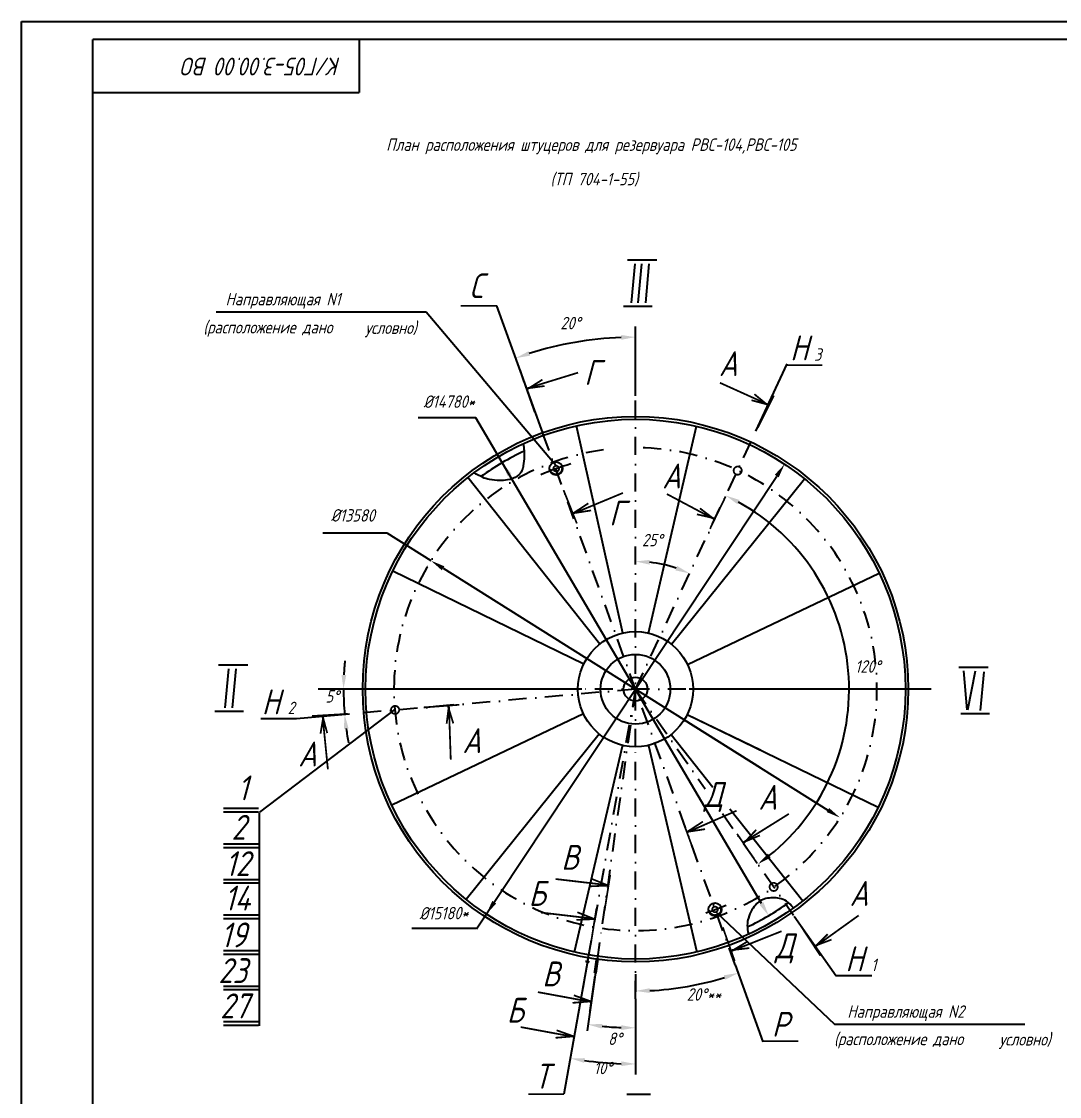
# Model space of a CAD drawing. Extents: x 604 to 1882, y 746 to 1340.
# Drawn here: x 604.3 to 896.2, y 1038.1 to 1340.5 of the extents above; entities that cross this region are included whole.
import ezdxf
from ezdxf.enums import TextEntityAlignment as Align

# ---------------------------------------------------------------- set-up
doc = ezdxf.new("R2010")
doc.units = 0
doc.header["$LTSCALE"] = 0.4
doc.header["$MEASUREMENT"] = 0
doc.linetypes.add('DASHDOT', pattern=[25.4, 12.7, -6.35, 0, -6.35])
doc.layers.get('0').update_dxf_attribs({"linetype": 'CONTINUOUS'})
doc.layers.get('DEFPOINTS').update_dxf_attribs({"linetype": 'CONTINUOUS'})
doc.styles.add('ROMANC', font='romanc', dxfattribs={"width": 0.8, "oblique": 15, "height": 3.5})

msp = doc.modelspace()

# ---------------------------------------------------------------- linework, layer by layer
for p, q in [((604.32, 1340.46), (1445.32, 1340.46)), ((604.32, 746.46), (604.32, 1340.46)), ((783.00376, 1273.33386), (774.72376, 1273.33386)), ((775.83376, 1261.33386), (776.83376, 1272.33386)), ((777.75376, 1261.33386), (778.75376, 1272.33386)), ((779.85376, 1261.33386), (780.85376, 1272.33386)), ((718.14, 1258.74), (659.06549, 1258.74)), ((754.63, 1215.5), (718.14, 1258.74)), ((781.68376, 1260.33386), (773.63376, 1260.33386)), ((732.11361, 1228.98), (715.9, 1228.98)), ((773.395, 1168.47136), (760.35036, 1226.75031)), ((780.59537, 1168.45532), (794.12884, 1226.62268)), ((766.90206, 1165.36801), (729.86552, 1212.21243)), ((787.08219, 1165.31685), (824.51068, 1211.84863)), ((707.04308, 1196.55), (689.07, 1196.55)), ((762.39451, 1159.75979), (708.70742, 1185.89234)), ((791.56901, 1159.66969), (845.4735, 1185.35052)), ((667.96359, 1159.4), (659.68359, 1159.4)), ((661.59359, 1147.4), (662.59359, 1158.4)), ((663.69359, 1147.4), (664.69359, 1158.4)), ((867.89173, 1158.88), (876.17173, 1158.88)), ((870.27173, 1146.88), (869.27173, 1157.88)), ((872.51173, 1157.79), (870.34173, 1146.74)), ((874.94695, 1157.55771), (873.90187, 1146.71715)), ((666.70359, 1146.4), (658.65359, 1146.4)), ((709.42, 1147.05), (671.2, 1118.05)), ((868.44173, 1145.88), (876.49173, 1145.88)), ((762.32476, 1145.72228), (708.437, 1120.04941)), ((791.53258, 1145.59176), (812.09525, 1135.58275)), ((791.53258, 1145.59176), (845.20275, 1119.46746)), ((766.7856, 1140.06208), (729.37814, 1093.55645)), ((787.00728, 1139.96053), (798.75061, 1125.10736)), ((773.26641, 1136.89517), (759.74244, 1078.76865)), ((780.61586, 1136.88638), (794.18022, 1078.76927)), ((780.61586, 1136.88638), (784.72863, 1119.26503)), ((670.96, 1119.09), (661.13, 1119.09)), ((803.51962, 1119.07545), (824.02288, 1093.14258)), ((670.96, 1118.09), (661.13, 1118.09)), ((671.21, 1058.04), (671.21, 1118.04)), ((670.96, 1109.09), (661.13, 1109.09)), ((670.96, 1108.09), (661.13, 1108.09)), ((670.96, 1099.09), (661.13, 1099.09)), ((670.96, 1098.09), (661.13, 1098.09)), ((670.96, 1089.09), (661.13, 1089.09)), ((799.68, 1089.98), (832.96, 1058.5)), ((670.96, 1088.09), (661.13, 1088.09)), ((732.14916, 1085.35702), (714.03258, 1085.35702)), ((766.86485, 1081.45982), (766.17117, 1076.56529)), ((670.96, 1079.09), (661.13, 1079.09)), ((670.96, 1078.09), (661.13, 1078.09)), ((763.20108, 1076.40358), (763.152, 1076.41459)), ((763.58376, 1076.3177), (763.63284, 1076.30669)), ((763.11084, 1076.12662), (763.20802, 1076.10481)), ((763.1663, 1076.07871), (763.15695, 1076.03705)), ((763.45196, 1076.05007), (763.76907, 1075.9789)), ((763.45196, 1076.05007), (763.53763, 1076.03084)), ((763.47951, 1076.00842), (763.46981, 1075.9652)), ((763.63654, 1076.14188), (763.73899, 1076.11889)), ((763.71053, 1075.99204), (763.91543, 1075.94606)), ((765.67304, 1073.05053), (763.34593, 1056.63074)), ((670.96, 1069.09), (661.13, 1069.09)), ((670.96, 1068.09), (661.13, 1068.09)), ((670.96, 1059.09), (661.13, 1059.09)), ((832.96, 1058.5), (886.46, 1058.5)), ((670.96, 1058.09), (661.13, 1058.09)), ((781.1555, 1038.73233), (774.5755, 1038.73233))]:
    msp.add_line(p, q)
at = {"linetype": 'CONTINUOUS'}
for p, q in [((750.8804, 1224.82005), (737.98911, 1260.47436)), ((810.81189, 1225.2176), (819.64588, 1244.14441)), ((739.01, 1152.69), (687.76, 1152.69)), ((761.88, 1152.69), (701.06, 1152.69)), ((860.11347, 1152.69), (792.05, 1152.69)), ((696.54284, 1145.68351), (681.60445, 1144.38197)), ((821.62116, 1088.85848), (833.38211, 1072.04925)), ((763.62257, 1077.15853), (756.84592, 1038.78156))]:
    msp.add_line(p, q, dxfattribs=at)
at = {"color": 0, "linetype": 'BYBLOCK'}
for p, q in [((776.96, 1240.51547), (776.96, 1254.70199)), ((776.96, 1235.14), (776.96, 1240.51547)), ((812.38305, 1092.43042), (732.11361, 1228.98)), ((732.30497, 1085.31702), (816.6825, 1212.62107)), ((719.46877, 1188.81712), (707.11617, 1196.57942)), ((722.85559, 1186.68886), (812.03963, 1130.64619)), ((790.6863, 1144.06448), (831.06441, 1118.69114)), ((805.006, 1075.12132), (812.81688, 1053.51827)), ((776.96, 1072.55), (776.96, 1067.57424)), ((776.96, 1065.57099), (776.96, 1054.43406)), ((776.96, 1054.43406), (776.96, 1044.27245))]:
    msp.add_line(p, q, dxfattribs=at)
at = {"linetype": 'DASHDOT'}
for p, q in [((805.006, 1075.12132), (744.50255, 1242.45969)), ((776.96, 1136.46848), (776.96, 1235.14)), ((776.96, 1152.69), (810.37944, 1224.29108)), ((776.96, 1152.69), (698.8443, 1145.88403)), ((776.96, 1152.69), (762.11711, 1068.63296)), ((791.13, 1152.69), (762.62, 1152.69)), ((776.96, 1152.69), (767.11435, 1083.22029)), ((776.96, 1152.69), (796.58334, 1124.64354)), ((776.96, 1065.57099), (776.96, 1136.46848)), ((801.43696, 1117.70654), (821.4007, 1089.17357)), ((763.5339, 1076.61712), (763.38867, 1075.72871)), ((763.74859, 1077.93049), (763.55034, 1076.71768))]:
    msp.add_line(p, q, dxfattribs=at)
at = {"color": 0}
for p, q in [((762.9923, 1076.31813), (762.99299, 1076.31704)), ((763.08062, 1076.29738), (763.08552, 1076.28963)), ((763.61249, 1076.85676), (763.61331, 1076.85727))]:
    msp.add_line(p, q, dxfattribs=at)
for points, const_width in [([(624.32, 1335.46), (1440.32, 1335.46)], 0.5), ([(624.32, 751.46), (624.32, 1335.46)], 0.5), ([(699.32, 1320.46), (699.32, 1335.46)], 0.5), ([(624.32, 1320.46), (699.32, 1320.46)], 0.5), ([(737.98911, 1260.47436), (727.8466, 1260.47436)], 0.5), ([(819.60559, 1243.8), (829.46354, 1243.8)], 0.5), ([(748.64661, 1230.49258), (745.30082, 1240.00591)], 0.5), ([(746.36274, 1237.25782), (760.82541, 1241.7093)], 0.5), ([(746.48147, 1237.01677), (750.79854, 1239.74219)], 0.5), ([(746.36274, 1237.25782), (751.38234, 1237.94882)], 0.5), ([(814.48536, 1232.62892), (800.69439, 1238.85737)], 0.5), ([(814.48536, 1232.62892), (809.5919, 1233.94339)], 0.5), ([(814.33737, 1232.40465), (810.39579, 1235.64948)], 0.5), ([(811.37187, 1226.20314), (815.88323, 1235.22231)], 0.5), ([(787.72281, 1228.63111), (787.72281, 1228.63111)], 1), ([(756.7372, 1208.66396), (760.47048, 1199.29591)], 0.5), ([(759.46223, 1202.0702), (773.43659, 1207.87554)], 0.5), ([(799.12041, 1200.4736), (785.76241, 1207.58333)], 0.5), ([(802.30393, 1206.86498), (797.92192, 1197.78226)], 0.5), ([(759.46397, 1202.16831), (763.70058, 1204.94768)], 0.5), ([(799.12041, 1200.4736), (795.08947, 1203.54366)], 0.5), ([(759.44676, 1202.16916), (764.49151, 1202.9537)], 0.5), ([(799.20749, 1200.7278), (794.2303, 1201.86472)], 0.5), ([(696.08982, 1145.73498), (686.02331, 1145.13235)], 0.5), ([(717.37113, 1147.551), (727.428, 1148.29742)], 0.5), ([(724.49798, 1147.98968), (723.85471, 1142.96375)], 0.5), ([(724.2343, 1147.93799), (725.73829, 1143.05916)], 0.5), ([(724.49798, 1147.98968), (725.01978, 1132.86645)], 0.5), ([(671.53923, 1144.37707), (681.63312, 1144.37707)], 0.5), ([(689.2364, 1145.20243), (688.39708, 1140.1665)], 0.5), ([(688.96818, 1145.21846), (690.46967, 1130.1609)], 0.5), ([(688.96818, 1145.21846), (690.27655, 1140.32336)], 0.5), ([(791.51641, 1112.42938), (805.37712, 1118.50104)], 0.5), ([(791.64658, 1112.65882), (795.92318, 1115.44731)], 0.5), ([(807.26161, 1109.60672), (820.09781, 1117.62023)], 0.5), ([(793.90726, 1105.6939), (790.42218, 1115.15709)], 0.5), ([(791.52433, 1112.56009), (796.53324, 1113.3247)], 0.5), ([(807.43821, 1109.40421), (810.9114, 1113.14612)], 0.5), ([(811.20494, 1103.65402), (805.53008, 1111.99032)], 0.5), ([(807.26161, 1109.60672), (811.93583, 1111.56259)], 0.5), ([(768.28721, 1090.53559), (769.85804, 1100.49703)], 0.5), ([(769.51736, 1097.53331), (754.48824, 1099.29686)], 0.5), ([(769.31042, 1097.46437), (764.24861, 1097.23654)], 0.5), ([(769.44416, 1097.41263), (764.70552, 1099.3127)], 0.5), ([(765.4324, 1088.10121), (750.40328, 1089.86477)], 0.5), ([(765.3592, 1088.04947), (760.62056, 1089.94954)], 0.5), ([(764.40919, 1081.03456), (765.98002, 1090.996)], 0.5), ([(827.42646, 1080.22262), (839.71594, 1089.05173)], 0.5), ([(765.4324, 1088.03228), (760.37059, 1087.80445)], 0.5), ([(801.50939, 1085.73395), (804.85887, 1076.22192)], 0.5), ([(823.41832, 1086.13188), (828.97346, 1077.71534)], 0.5), ([(803.96572, 1079.0294), (818.02875, 1084.61649)], 0.5), ([(827.30623, 1080.46292), (832.08713, 1082.25401)], 0.5), ([(827.42646, 1080.22262), (831.01155, 1083.80325)], 0.5), ([(803.90732, 1079.29168), (808.97978, 1079.87056)], 0.5), ([(803.96572, 1079.0294), (808.31179, 1081.6343)], 0.5), ([(762.84998, 1076.15247), (764.03426, 1075.95887)], 0.5), ([(763.36503, 1076.23355), (762.8555, 1076.3479)], 0.005), ([(763.08694, 1076.29596), (763.08037, 1076.26669)], 0.005), ([(763.3339, 1076.98542), (763.20322, 1076.4031)], 0.005), ([(763.61053, 1077.1169), (763.4759, 1076.29333)], 0.5), ([(763.70962, 1076.87854), (763.58376, 1076.3177)], 0.005), ([(766.19719, 1076.74889), (765.6359, 1072.78847)], 1), ([(763.1663, 1076.07871), (763.12879, 1075.91157)], 0.005), ([(763.20802, 1076.10481), (763.16606, 1076.07856)], 0.005), ([(763.47996, 1076.00771), (763.16656, 1076.07804)], 0.005), ([(763.36503, 1076.23355), (763.95047, 1076.10218)], 0.005), ([(763.38317, 1076.0655), (763.91543, 1075.94606)], 0.005), ([(763.47951, 1076.00842), (763.44154, 1075.83923)], 0.005), ([(763.45293, 1076.04985), (763.47966, 1076.00818)], 0.005), ([(763.46309, 1076.18397), (764.05523, 1076.08717)], 0.005), ([(763.64311, 1076.17115), (763.63654, 1076.14188)], 0.005), ([(763.85608, 1076.09261), (763.9439, 1076.0729)], 0.005), ([(763.86265, 1076.12188), (763.95047, 1076.10218)], 0.005), ([(765.50204, 1071.80857), (764.07373, 1061.8257)], 0.5), ([(833.33259, 1072.12048), (843.42648, 1072.12048)], 0.5), ([(764.40168, 1064.75352), (749.51858, 1067.48805)], 0.5), ([(764.34112, 1064.88896), (759.25324, 1064.46656)], 0.5), ([(764.40168, 1064.88671), (759.63074, 1066.59315)], 0.5), ([(760.93429, 1061.61589), (759.17737, 1051.68558)], 0.5), ([(759.55443, 1054.92535), (744.67132, 1057.65988)], 0.5), ([(759.56051, 1055.06079), (754.47262, 1054.6384)], 0.5), ([(759.55443, 1055.05855), (754.78349, 1056.76499)], 0.5), ([(812.66585, 1053.699), (822.75973, 1053.699)], 0.5), ([(756.84592, 1038.78156), (746.81652, 1038.78156)], 0.5)]:
    msp.add_lwpolyline(points, dxfattribs=dict(const_width=const_width))
for points in [[(745.35, 1221.74, -0.029388386), (745.63569, 1219.81286, -0.034025124), (745.67, 1218.13, -0.027737069), (745.40205, 1215.54016, -0.051762096), (745.04, 1214.19, -0.158339777), (743.79733, 1212.6517, -0.10039421), (740.94, 1211.52, -0.051733426), (738.83333, 1211.36462, -0.037006406), (735.9, 1211.67, -0.060255614), (733.94764, 1212.26982, -0.046635512), (731.65, 1213.56)], [(821.27, 1091.3, 0.083169822), (819.40905, 1093.04536, 0.100064086), (817.44, 1093.85, 0.104394319), (813.58621, 1093.7746, 0.139989196), (811.05, 1092.37, 0.06556001), (809.71971, 1090.64144, 0.056631057), (808.71, 1088.33, 0.074816217), (808.39949, 1086.26643, 0.064251195), (808.71, 1083.86)]]:
    msp.add_lwpolyline(points, format="xyb")
at = {"const_width": 0.5}
for points in [[(753.92152, 1214.41907, -0.999173778), (755.42584, 1214.96407, -0.999173778)], [(805.61817, 1213.00055, -1.020663509), (805.85447, 1215.2879, -1)], [(805.53183, 1213.01023, 1), (805.85441, 1215.2875, 1)], [(753.9175, 1214.43021, 0.999173778), (755.42318, 1214.97142, 0.999173778)], [(710.43523, 1147.27382, 1), (708.30177, 1146.41455, 1)], [(710.40044, 1147.35343, -1.020663509), (708.30139, 1146.41439, -1)], [(814.91294, 1097.78595, 1), (816.72382, 1096.36796, 1)], [(814.86139, 1097.71602, -1.020663509), (816.72414, 1096.36771, -1)], [(798.56743, 1090.48581, -0.935427787), (800.06205, 1091.04683, -0.935427787)], [(798.58465, 1090.43902, 0.935427787), (800.08624, 1090.98111, 0.935427787)]]:
    msp.add_lwpolyline(points, format="xyb", dxfattribs=at)
at = {"linetype": 'CONTINUOUS'}
msp.add_circle((776.96, 1152.69), 76.7, dxfattribs=at)
for centre, radius in [((776.96, 1152.69), 75.9), ((754.6274, 1214.74412), 1.85), ((776.96, 1152.66848), 16.2), ((776.96, 1152.66848), 9.8), ((776.96, 1152.69), 3.35), ((799.32841, 1090.72163), 1.85)]:
    msp.add_circle(centre, radius)
at = {"linetype": 'DASHDOT'}
for centre, radius in [((754.6274, 1214.74412), 1.675), ((799.31734, 1090.76022), 1.68)]:
    msp.add_circle(centre, radius, dxfattribs=at)
at = {"color": 0, "linetype": 'BYBLOCK'}
for radius, start, end in [(99.01199, 92.3148582, 107.5632836), (60.06769, 308.795545, 61.1633053), (35.91328, 71.3642993, 83.6151258), (82.09204, 174.4158826, 177.2079413), (82.09204, 180, 184.9794251), (82.09204, 187.7714839, 190.5635426), (84.88015, 272.700329, 287.1778129), (95.25594, 264.3395836, 267.5938513), (105.41755, 262.1600577, 267.8258187)]:
    msp.add_arc((776.96, 1152.69), radius, start, end, dxfattribs=at)
at = {"linetype": 'DASHDOT'}
msp.add_arc((776.96, 1152.69), 67.9, 97.5816607, 89.1349037, dxfattribs=at)
for centre, radius, start, end in [((776.96, 1152.69), 73.9, 115.0667108, 126.0071614), ((776.96, 1152.69), 65.9, 105.9955537, 113.8218807), ((776.96, 1152.69), 65.9, 287.465234, 292.7416596), ((776.96, 1152.69), 73.9, 295.1872251, 305.6157825), ((763.16205, 1076.05886), 0, 257.3518355, 342.3228114), ((763.47487, 1075.98866), 0, 172.3808597, 257.3518355)]:
    msp.add_arc(centre, radius, start, end)
at = {"color": 0, "linetype": 'BYBLOCK'}
for points in [[(772.94735, 1252.28772), (772.97428, 1250.95466), (776.96, 1251.70199)], [(747.29621, 1246.45507), (746.86827, 1247.71786), (743.29386, 1245.80264)], [(742.11167, 1213.28743), (740.96222, 1212.61174), (739.50988, 1216.39791)], [(816.12681, 1212.98938), (817.23819, 1212.25275), (818.89238, 1215.9552)], [(805.62961, 1204.71479), (806.23345, 1205.90355), (802.36525, 1207.12069)], [(723.2103, 1187.25333), (722.50088, 1186.12439), (719.46877, 1188.81712)], [(780.91667, 1187.71488), (780.99092, 1189.04615), (776.96, 1188.60328)], [(788.68396, 1187.33919), (788.1882, 1186.10146), (792.14929, 1185.23303)], [(695.63188, 1156.67257), (694.29894, 1156.70505), (694.86796, 1152.69)], [(694.95941, 1141.51528), (696.2845, 1141.66334), (695.17778, 1145.56457)], [(831.41912, 1119.25561), (830.7097, 1118.12667), (834.45123, 1116.56288)], [(814.99516, 1105.34084), (814.19484, 1106.40726), (811.39574, 1103.47306)], [(736.68181, 1093.12725), (737.79319, 1092.39062), (735.02762, 1089.4248)], [(812.95778, 1092.76826), (811.80833, 1092.09257), (814.41012, 1088.98209)], [(801.8165, 1072.22823), (802.24019, 1070.964), (805.82102, 1072.86719)], [(780.9746, 1067.23762), (780.94318, 1068.57058), (776.96, 1067.80985)], [(767.48502, 1057.23664), (767.64436, 1058.56042), (763.59335, 1058.37655)], [(772.97488, 1058.18456), (772.94688, 1056.85152), (776.96, 1057.43406)], [(762.47694, 1047.5992), (762.68384, 1048.91638), (758.62884, 1048.87849)], [(772.97337, 1048.01488), (772.94807, 1046.68179), (776.96, 1047.27245)]]:
    msp.add_solid(points, dxfattribs=at)
at = {"layer": 'DEFPOINTS', "color": 0, "linetype": 'BYBLOCK'}
for p in [(741.44, 1250.93), (741.44, 1250.93), (764.62, 1250.93), (776.96, 1240.51547), (776.96, 1235.14), (776.96, 1235.14), (776.96, 1235.14), (732.11361, 1228.98), (812.75, 1229.37), (812.75, 1229.37), (740.96122, 1214.74539), (740.96122, 1214.74539), (719.46877, 1188.81712), (791.39931, 1185.57267), (687.76, 1152.69), (739.01, 1152.69), (776.96, 1152.69), (776.96, 1152.69), (776.96, 1152.69), (776.96, 1152.69), (776.96, 1152.69), (776.96, 1152.69), (776.96, 1152.69), (776.96, 1152.69), (776.96, 1152.69), (776.96, 1152.69), (792.05, 1152.69), (694.88634, 1150.95306), (692.65817, 1145.34505), (776.96, 1136.46848), (776.96, 1136.46848), (776.96, 1136.46848), (776.96, 1136.46848), (776.96, 1136.46848), (776.96, 1136.46848), (801.43696, 1117.70654), (834.45123, 1116.56288), (814.49752, 1105.79585), (731.57567, 1091.85356), (812.38305, 1092.43042), (814.41012, 1088.98209), (825.47183, 1083.35495), (763.62257, 1077.15853), (763.2643, 1075.78472), (763.35189, 1076.17501), (805.006, 1075.12132), (805.006, 1075.12132), (765.67304, 1073.05053), (776.96, 1072.55), (776.96, 1072.55), (800.88, 1071.25), (776.96, 1067.57424), (761.69176, 1066.44113), (761.69176, 1066.44113), (776.96, 1065.57099), (776.96, 1065.57099), (763.34593, 1056.63074), (775.05929, 1057.45302), (776.96, 1054.43406), (769.49303, 1047.53723), (756.84592, 1038.78156)]:
    msp.add_point(p, dxfattribs=at)

# ---------------------------------------------------------------- texts
at = {"style": 'ROMANC', "oblique": 15, "width": 0.8}
msp.add_text('К/Г05-3.00.00 ВО', height=5, rotation=180, dxfattribs=at).set_placement((694.17184, 1330.30092))
for s, height, p in [('План расположения штуцеров для резервуара РВС-104,РВС-105', 3.5, (706.85, 1304.07)), ('(ТП 704-1-55)', 3.5, (753.06, 1294.39)), ('С', 7, (730.238, 1262.64726)), ('Направляющая N1', 3.5, (661.6992, 1260.62085)), ('(расположение дано', 3.5, (655.43869, 1252.72505)), ('условно)', 3.5, (700.97719, 1252.59347)), ('Н', 7, (820.42214, 1245.16273)), ('A', 7, (800.43, 1240.76)), ('3', 3.5, (827.18863, 1245.06299)), ('Г', 7, (762.54951, 1238.26522)), ('A', 7, (784.48, 1209.15)), ('Г', 7, (769.55011, 1198.72619)), ('Н', 7, (671.86257, 1145.6161)), ('2', 3.5, (679.13815, 1145.65818)), ('A', 7, (728.3, 1134.71)), ('A', 7, (682.14, 1130.95)), ('1', 7, (665.10254, 1121.42515)), ('Д', 7, (796.29152, 1119.59315)), ('A', 7, (811.53, 1118.77)), ('2', 7, (663.38497, 1110.33663)), ('12', 7, (661.60498, 1100.11421)), ('В', 7, (756.09828, 1101.88512)), ('14', 7, (661.32481, 1090.43491)), ('Б', 7, (746.92405, 1091.75202)), ('A', 7, (837.19, 1091.74)), ('19', 7, (660.34508, 1080.07867)), ('Д', 7, (816.26628, 1076.99534)), ('Н', 7, (835.96381, 1073.35951)), ('23', 7, (659.67161, 1070.01684)), ('1', 3.5, (843.23939, 1073.40159)), ('В', 7, (750.75627, 1069.09546)), ('27', 7, (660.19998, 1060.11471)), ('Б', 7, (740.76013, 1058.90627)), ('Р', 7, (815.29707, 1054.93803)), ('Направляющая N2', 3.5, (836.53, 1060.28)), ('(расположение дано', 3.5, (832.78005, 1052.56)), ('условно)', 3.5, (879.26915, 1052.46736)), ('Т', 7, (748.62119, 1040.3316))]:
    msp.add_text(s, height=height, dxfattribs=at).set_placement(p)
at = {"color": 0, "linetype": 'BYBLOCK', "style": 'ROMANC', "oblique": 15, "width": 0.8}
for s, p in [('20%%d', (758.67, 1253.9)), ('25%%d', (781.67374, 1192.86192)), ('120%%d', (842.28061, 1157.32434)), ('5%%d', (691.70334, 1148.91051)), ('20%%d**', (796.19, 1065.08)), ('8%%d', (771.18711, 1052.61605)), ('10%%d', (767.79894, 1044.3932))]:
    msp.add_text(s, height=3.5, dxfattribs=at).set_placement(p, align=Align.CENTER)
for s, rotation, p in [('%%c14780*', 0.0860948, (724.55615, 1231.80247)), ('%%c13580', 359.8251849, (697.4833, 1199.81189)), ('%%c15180*', 0.507856, (723.10679, 1087.94041))]:
    msp.add_text(s, height=3.5, rotation=rotation, dxfattribs=at).set_placement(p, align=Align.CENTER)

doc.saveas('drawing.dxf')
